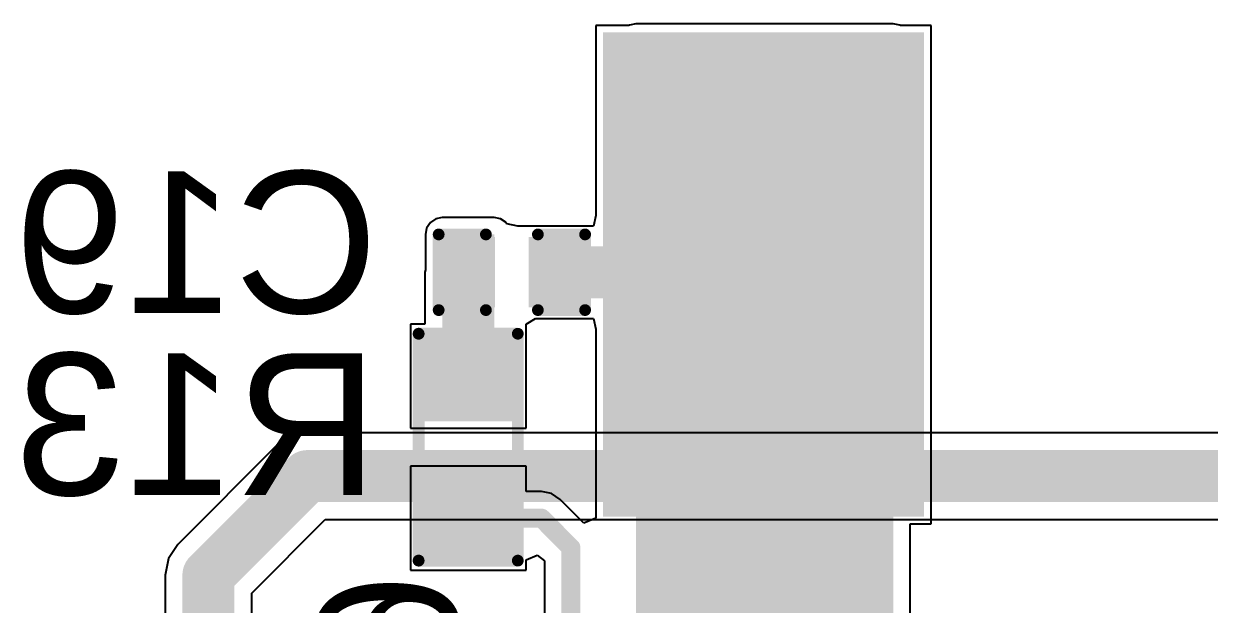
# Model space of a CAD drawing. Header units: inches. Extents: x -11 to 1110, y -7 to 455.
# Drawn here: x 608.2 to 620.95, y 24.38 to 30.62 of the extents above; entities that cross this region are included whole.
import ezdxf

# ---------------------------------------------------------------- set-up
doc = ezdxf.new("R2010")
doc.units = ezdxf.units.IN
for name, color, linetype in [('Bottom Layer', 5, 'Continuous'), ('Bottom Overlay', 54, 'Continuous'), ('Bottom Paste', 16, 'Continuous'), ('Bottom Solder', 6, 'Continuous'), ('Top Layer', 1, 'Continuous')]:
    doc.layers.add(name, color=color, linetype=linetype)
doc.styles.add('Arial', font='', dxfattribs={"height": 0.2})
doc.styles.get('Arial').set_extended_font_data('Arial')

msp = doc.modelspace()

# ---------------------------------------------------------------- hatches: boundary and pattern name
at = {"layer": 'Bottom Layer'}
for points in [[(614.531, 30.421), (617.781, 30.421), (617.781, 25.421), (614.531, 25.421)], [(614.785, 16.237), (617.553, 16.237), (617.553, 30.436), (614.785, 30.436)], [(612.702, 27.972), (613.261, 27.972), (613.261, 28.353), (612.702, 28.353)], [(613.21, 28.264), (613.21, 27.629), (612.753, 27.629), (612.753, 28.264)], [(614.15, 28.264), (614.15, 27.629), (613.692, 27.629), (613.692, 28.264)], [(613.426, 26.448), (612.537, 26.448), (612.537, 27.21), (613.426, 27.21)], [(613.426, 24.924), (612.537, 24.924), (612.537, 25.686), (613.426, 25.686)]]:
    msp.add_hatch(color=5, dxfattribs=at).paths.add_polyline_path(points)
at = {"layer": 'Bottom Paste'}
for points in [[(614.531, 30.421), (617.781, 30.421), (617.781, 25.421), (614.531, 25.421)], [(613.21, 28.264), (613.21, 27.629), (612.753, 27.629), (612.753, 28.264)], [(614.15, 28.264), (614.15, 27.629), (613.692, 27.629), (613.692, 28.264)], [(613.426, 26.448), (612.537, 26.448), (612.537, 27.21), (613.426, 27.21)], [(613.426, 24.924), (612.537, 24.924), (612.537, 25.686), (613.426, 25.686)]]:
    msp.add_hatch(color=16, dxfattribs=at).paths.add_polyline_path(points)
at = {"layer": 'Bottom Solder'}
for points in [[(614.43, 30.523), (617.883, 30.523), (617.883, 25.32), (614.43, 25.32)], [(613.27, 28.324), (613.27, 27.569), (612.693, 27.569), (612.693, 28.324)], [(614.21, 28.324), (614.21, 27.569), (613.632, 27.569), (613.632, 28.324)], [(613.527, 26.346), (612.435, 26.346), (612.435, 27.312), (613.527, 27.312)], [(613.527, 24.822), (612.435, 24.822), (612.435, 25.788), (613.527, 25.788)]]:
    msp.add_hatch(color=6, dxfattribs=at).paths.add_polyline_path(points)

# ---------------------------------------------------------------- linework, layer by layer
at = {"layer": 'Bottom Layer'}
for p, q in [((614.715, 30.603), (614.709, 30.599)), ((614.785, 30.617), (614.715, 30.603)), ((617.553, 30.617), (614.785, 30.617)), ((617.623, 30.603), (617.553, 30.617)), ((617.629, 30.599), (617.623, 30.603)), ((614.709, 30.599), (614.353, 30.599)), ((614.353, 30.599), (614.353, 28.558)), ((617.959, 30.599), (617.629, 30.599)), ((617.959, 25.243), (617.959, 30.599)), ((612.574, 28.481), (612.534, 28.422)), ((612.632, 28.52), (612.574, 28.481)), ((612.702, 28.534), (612.632, 28.52)), ((613.261, 28.534), (612.702, 28.534)), ((613.33, 28.52), (613.261, 28.534)), ((613.389, 28.481), (613.33, 28.52)), ((613.398, 28.467), (613.389, 28.481)), ((613.515, 28.442), (613.398, 28.467)), ((613.554, 28.442), (613.515, 28.442)), ((614.327, 28.442), (613.554, 28.442)), ((614.353, 28.558), (614.327, 28.442)), ((612.534, 28.422), (612.521, 28.353)), ((612.521, 28.353), (612.521, 27.974)), ((612.521, 27.974), (612.515, 27.947)), ((612.515, 27.947), (612.515, 27.388)), ((613.603, 27.388), (613.704, 27.451)), ((613.704, 27.451), (614.327, 27.451)), ((614.327, 27.451), (614.353, 27.335)), ((612.515, 27.388), (612.359, 27.388)), ((612.359, 27.388), (612.359, 26.27)), ((613.603, 27.324), (613.603, 27.388)), ((613.603, 26.27), (613.603, 27.324)), ((614.353, 27.335), (614.353, 25.351)), ((612.359, 26.27), (613.603, 26.27)), ((613.603, 25.864), (612.359, 25.864)), ((612.359, 25.864), (612.359, 24.746)), ((613.603, 25.59), (613.603, 25.864)), ((613.769, 25.59), (613.603, 25.59)), ((613.878, 25.568), (613.769, 25.59)), ((613.769, 25.59), (613.769, 25.59)), ((613.97, 25.506), (613.878, 25.568)), ((614.226, 25.25), (613.97, 25.506)), ((614.353, 25.303), (614.226, 25.25)), ((614.353, 25.351), (614.353, 25.303)), ((617.734, 19.844), (617.734, 25.243)), ((617.734, 25.243), (617.959, 25.243)), ((613.603, 24.855), (613.722, 24.907)), ((613.722, 24.907), (613.801, 24.845)), ((612.359, 24.746), (613.603, 24.746)), ((613.603, 24.746), (613.603, 24.855)), ((613.801, 24.845), (613.801, 21.412))]:
    msp.add_line(p, q, dxfattribs=at)
for points in [[(612.981, 26.829, 0.559, 0.559, 0), (612.981, 27.947, 0.559, 0.559, 0)], [(613.972, 27.947, 0.559, 0.559, 0), (616.131, 27.947, 0.559, 0.559, 0)], [(616.131, 27.947, 0.559, 0.559, 0), (616.156, 27.921, 0.559, 0.559, 0)], [(612.981, 25.305, 0.203, 0.203, 0), (613.769, 25.305, 0.203, 0.203, 0)], [(613.769, 25.305, 0.203, 0.203, 0), (614.086, 24.987, 0.203, 0.203, 0)], [(614.086, 16.606, 0.203, 0.203, 0), (614.086, 24.987, 0.203, 0.203, 0)]]:
    msp.add_lwpolyline(points, format="xyseb", dxfattribs=at)
for points in [[(612.841, 27.947, 0.279, 0.279, 1), (613.121, 27.947, 0.279, 0.279, 1)], [(613.832, 27.947, 0.279, 0.279, 1), (614.111, 27.947, 0.279, 0.279, 1)], [(615.991, 27.947, 0.279, 0.279, 1), (616.27, 27.947, 0.279, 0.279, 1)], [(615.991, 27.947, 0.279, 0.279, 1), (616.27, 27.947, 0.279, 0.279, 1)], [(616.016, 27.921, 0.279, 0.279, 1), (616.296, 27.921, 0.279, 0.279, 1)], [(612.841, 26.829, 0.279, 0.279, 1), (613.121, 26.829, 0.279, 0.279, 1)], [(612.93, 25.305, 0.102, 0.102, 1), (613.032, 25.305, 0.102, 0.102, 1)], [(613.718, 25.305, 0.102, 0.102, 1), (613.819, 25.305, 0.102, 0.102, 1)], [(613.718, 25.305, 0.102, 0.102, 1), (613.819, 25.305, 0.102, 0.102, 1)], [(614.035, 24.987, 0.102, 0.102, 1), (614.137, 24.987, 0.102, 0.102, 1)], [(614.035, 24.987, 0.102, 0.102, 1), (614.137, 24.987, 0.102, 0.102, 1)]]:
    msp.add_lwpolyline(points, format="xyseb", close=True, dxfattribs=at)
at = {"layer": 'Bottom Overlay'}
for points in [[(612.664, 28.353, 0.127, 0.127, 0), (613.172, 28.353, 0.127, 0.127, 0)], [(612.664, 27.54, 0.127, 0.127, 0), (612.664, 28.353, 0.127, 0.127, 0)], [(613.73, 28.353, 0.127, 0.127, 0), (614.238, 28.353, 0.127, 0.127, 0)], [(614.238, 27.54, 0.127, 0.127, 0), (614.238, 28.353, 0.127, 0.127, 0)], [(612.664, 27.54, 0.127, 0.127, 0), (613.172, 27.54, 0.127, 0.127, 0)], [(613.73, 27.54, 0.127, 0.127, 0), (614.238, 27.54, 0.127, 0.127, 0)], [(612.448, 24.848, 0.127, 0.127, 0), (612.448, 27.286, 0.127, 0.127, 0)], [(612.448, 27.286, 0.127, 0.127, 0), (613.515, 27.286, 0.127, 0.127, 0)], [(613.515, 24.848, 0.127, 0.127, 0), (613.515, 27.286, 0.127, 0.127, 0)], [(612.448, 24.848, 0.127, 0.127, 0), (613.515, 24.848, 0.127, 0.127, 0)]]:
    msp.add_lwpolyline(points, format="xyseb", dxfattribs=at)
for points in [[(612.632, 28.353, 0.0635, 0.0635, 1), (612.695, 28.353, 0.0635, 0.0635, 1)], [(612.632, 28.353, 0.0635, 0.0635, 1), (612.695, 28.353, 0.0635, 0.0635, 1)], [(613.14, 28.353, 0.0635, 0.0635, 1), (613.203, 28.353, 0.0635, 0.0635, 1)], [(613.699, 28.353, 0.0635, 0.0635, 1), (613.762, 28.353, 0.0635, 0.0635, 1)], [(614.207, 28.353, 0.0635, 0.0635, 1), (614.27, 28.353, 0.0635, 0.0635, 1)], [(614.207, 28.353, 0.0635, 0.0635, 1), (614.27, 28.353, 0.0635, 0.0635, 1)], [(612.632, 27.54, 0.0635, 0.0635, 1), (612.695, 27.54, 0.0635, 0.0635, 1)], [(612.632, 27.54, 0.0635, 0.0635, 1), (612.695, 27.54, 0.0635, 0.0635, 1)], [(613.14, 27.54, 0.0635, 0.0635, 1), (613.203, 27.54, 0.0635, 0.0635, 1)], [(613.699, 27.54, 0.0635, 0.0635, 1), (613.762, 27.54, 0.0635, 0.0635, 1)], [(614.207, 27.54, 0.0635, 0.0635, 1), (614.27, 27.54, 0.0635, 0.0635, 1)], [(614.207, 27.54, 0.0635, 0.0635, 1), (614.27, 27.54, 0.0635, 0.0635, 1)], [(612.416, 27.286, 0.0635, 0.0635, 1), (612.48, 27.286, 0.0635, 0.0635, 1)], [(612.416, 27.286, 0.0635, 0.0635, 1), (612.48, 27.286, 0.0635, 0.0635, 1)], [(613.483, 27.286, 0.0635, 0.0635, 1), (613.546, 27.286, 0.0635, 0.0635, 1)], [(613.483, 27.286, 0.0635, 0.0635, 1), (613.546, 27.286, 0.0635, 0.0635, 1)], [(612.416, 24.848, 0.0635, 0.0635, 1), (612.48, 24.848, 0.0635, 0.0635, 1)], [(612.416, 24.848, 0.0635, 0.0635, 1), (612.48, 24.848, 0.0635, 0.0635, 1)], [(613.483, 24.848, 0.0635, 0.0635, 1), (613.546, 24.848, 0.0635, 0.0635, 1)], [(613.483, 24.848, 0.0635, 0.0635, 1), (613.546, 24.848, 0.0635, 0.0635, 1)]]:
    msp.add_lwpolyline(points, format="xyseb", close=True, dxfattribs=at)
at = {"layer": 'Top Layer'}
for p, q in [((611.073, 26.186), (610.921, 26.085)), ((611.251, 26.222), (611.073, 26.186)), ((623.389, 26.222), (611.251, 26.222)), ((610.921, 26.085), (609.858, 25.021)), ((610.653, 24.499), (611.444, 25.289)), ((611.444, 25.289), (623.697, 25.289)), ((609.858, 25.021), (609.757, 24.87)), ((609.757, 24.87), (609.721, 24.692)), ((609.721, 24.692), (609.721, 11.124)), ((610.653, 11.124), (610.653, 24.499))]:
    msp.add_line(p, q, dxfattribs=at)
for points in [[(610.187, 24.692, 0.559, 0.559, 0), (611.251, 25.756, 0.559, 0.559, 0)], [(611.251, 25.756, 0.559, 0.559, 0), (623.697, 25.756, 0.559, 0.559, 0)], [(610.187, 11.001, 0.559, 0.559, 0), (610.187, 24.692, 0.559, 0.559, 0)]]:
    msp.add_lwpolyline(points, format="xyseb", dxfattribs=at)
for points in [[(611.111, 25.756, 0.279, 0.279, 1), (611.391, 25.756, 0.279, 0.279, 1)], [(611.111, 25.756, 0.279, 0.279, 1), (611.391, 25.756, 0.279, 0.279, 1)], [(610.047, 24.692, 0.279, 0.279, 1), (610.327, 24.692, 0.279, 0.279, 1)], [(610.047, 24.692, 0.279, 0.279, 1), (610.327, 24.692, 0.279, 0.279, 1)]]:
    msp.add_lwpolyline(points, format="xyseb", close=True, dxfattribs=at)

# ---------------------------------------------------------------- texts
at = {"layer": 'Bottom Overlay', "style": 'Arial', "text_generation_flag": 2}
for s, p in [('C19', (612.012, 27.508)), ('R13', (612.012, 25.553))]:
    msp.add_text(s, height=1.524, dxfattribs=at).set_placement(p)
msp.add_text('R19', height=1.524, rotation=270, dxfattribs=at).set_placement((611.353, 20.803))

doc.saveas('drawing.dxf')
